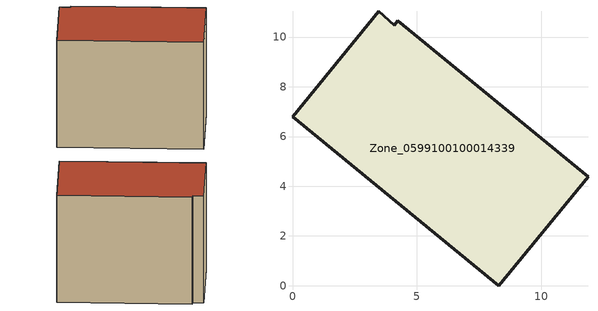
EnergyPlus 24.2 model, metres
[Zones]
Zone_0599100100014339
 floor ground (C_G): 4.24,10.66 11.89,4.38 8.29,0 0,6.8 3.47,11.04 4.09,10.48 z0
 wall outside (C_F): 8.29,0 11.89,4.38 4.24,10.66 4.09,10.48 3.47,11.04 0,6.8 8.29,0 z0:8.7
 roof outside (C_R): 11.89,4.38 4.24,10.66 4.09,10.48 3.47,11.04 0,6.8 8.29,0 z8.7
[BUILDING]
Pand.0599100100014339: North Axis=0; Terrain=City; Loads Convergence Tolerance Value=0.04; Temperature Convergence Tolerance Value=0.4; Solar Distribution=FullExterior; Maximum Number of Warmup Days=25; Minimum Number of Warmup Days=1
[Site:Location]
Rotterdam.The.Hague.AP_ZH_NLD Design_Conditions: Latitude=51.96; Longitude=4.45; Time Zone=1; Elevation=-4.5
[SITE:GROUNDTEMPERATURE:BUILDINGSURFACE]
18, 18, 18, 18, 18, 18, 18, 18, 18, 18, 18, 18
[MATERIAL] Thermal Absorptance=0.9; Solar Absorptance=0.7; Visible Absorptance=0.7
Name | Roughness | Thickness | Conductivity | Density | Specific Heat
G.TC.2015-2018 | MediumSmooth | 0.15 | 0.0428571 | 540 | 1210
F.TC.2015-2018 | Rough | 0.3 | 0.0666667 | 1920 | 840
R.TC.2015-2018 | MediumRough | 0.2 | 0.0333333 | 1500 | 1000
[CONSTRUCTION]
C_G: G.TC.2015-2018
C_F: F.TC.2015-2018
C_R: R.TC.2015-2018
[ZONE]
Zone_0599100100014339: Type=1; Multiplier=1; Ceiling Height=Autocalculate; Volume=Autocalculate; Floor Area=autocalculate; Part of Total Floor Area=Yes
[ZONEINFILTRATION:DESIGNFLOWRATE]
Infil_Zone_0599100100014339: Zone or ZoneList or Space or SpaceList=Zone_0599100100014339; Schedule=AlwaysOn; Design Flow Rate Calculation Method=Flow/Area; Flow Rate per Floor Area=0.0015; Constant Term Coefficient=1; Temperature Term Coefficient=0; Velocity Term Coefficient=0; Velocity Squared Term Coefficient=0
[HVACTEMPLATE:ZONE:IDEALLOADSAIRSYSTEM]
Zone_0599100100014339: Maximum Heating Supply Air Temperature=50; Minimum Cooling Supply Air Temperature=13; Maximum Heating Supply Air Humidity Ratio=0.0156; Minimum Cooling Supply Air Humidity Ratio=0.0077; Heating Limit=NoLimit; Cooling Limit=NoLimit; Dehumidification Control Type=ConstantSensibleHeatRatio; Cooling Sensible Heat Ratio=0.7; Dehumidification Setpoint=60; Humidification Control Type=None; Humidification Setpoint=30; Outdoor Air Method=None; Outdoor Air Flow Rate per Person=0.00944; Outdoor Air Flow Rate per Zone Floor Area=0; Outdoor Air Flow Rate per Zone=0; Demand Controlled Ventilation Type=None; Outdoor Air Economizer Type=NoEconomizer; Heat Recovery Type=None; Sensible Heat Recovery Effectiveness=0.7; Latent Heat Recovery Effectiveness=0.65
[ZONECONTROL:THERMOSTAT]
ThermostatControl_Zone_0599100100014339: Zone or ZoneList=Zone_0599100100014339; Control Type Schedule=DualSetpointControlType; Control 1=Thermostat_Zone_0599100100014339; Temperature Difference Between Cutout And Setpoint=0
[THERMOSTATSETPOINT:DUALSETPOINT]
Thermostat_Zone_0599100100014339: Heating Setpoint Temperature Schedule=HeatingSetpoint_Zone_0599100100014339; Cooling Setpoint Temperature Schedule=CoolingSetpoint_Zone_0599100100014339
[SCHEDULE:COMPACT]
HeatingSetpoint_Zone_0599100100014339: Through: 12/31, For: AllDays, Until: 24:00, 21
CoolingSetpoint_Zone_0599100100014339: Through: 12/31, For: AllDays, Until: 24:00, 24
DualSetpointControlType: Through: 12/31, For: AllDays, Until: 24:00, 4
AlwaysOn: Through: 12/31, For: AllDays, Until: 24:00, 1
